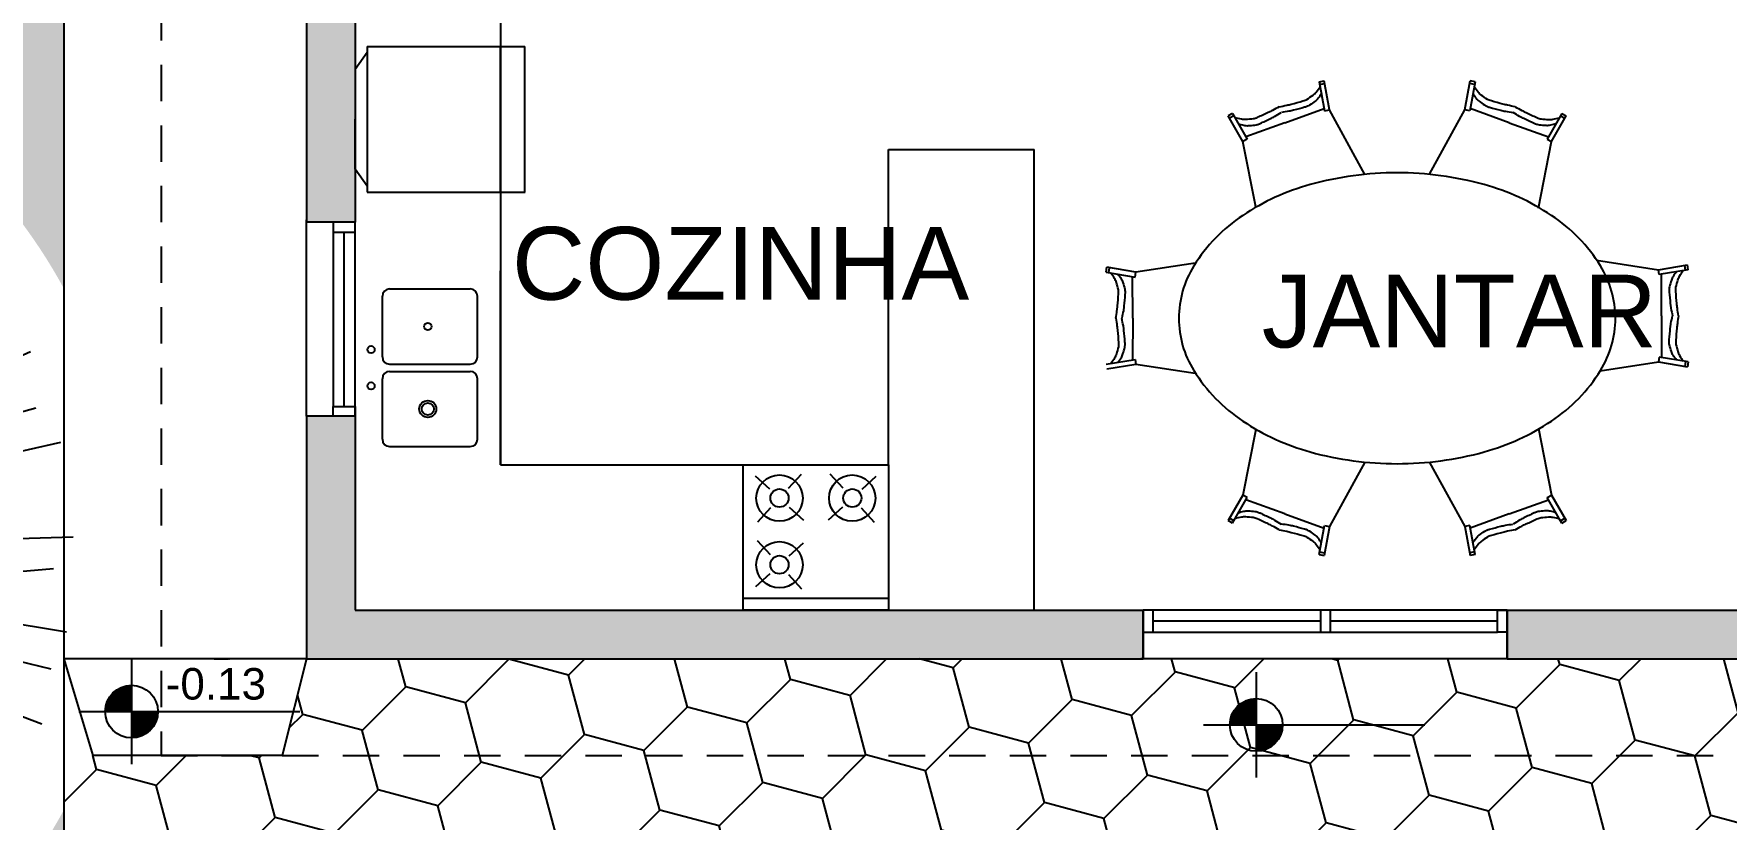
# Model space of a CAD drawing. Extents: x 418.1 to 443.1, y 239.5 to 266.2.
# Drawn here: x 423.53 to 430.5, y 247.2 to 250.43 of the extents above; entities that cross this region are included whole.
import ezdxf

# ---------------------------------------------------------------- set-up
doc = ezdxf.new("R2010")
doc.units = 0
doc.header["$LTSCALE"] = 0.6
doc.linetypes.add('HIDDEN', pattern=[0.375, 0.25, -0.125])
doc.layers.get('0').update_dxf_attribs({"linetype": 'CONTINUOUS'})
for name, color, linetype in [('GRISADOMURO', 142, 'CONTINUOUS'), ('PUNTA005', 151, 'CONTINUOUS'), ('PUNTA01', 150, 'CONTINUOUS'), ('PUNTA02', 4, 'CONTINUOUS'), ('PUNTA035', 96, 'CONTINUOUS'), ('PUNTA04', 3, 'CONTINUOUS'), ('TEXTO02', 41, 'CONTINUOUS')]:
    doc.layers.add(name, color=color, linetype=linetype)
doc.styles.get("Standard").update_dxf_attribs({"font": 'arial.ttf'})

# ---------------------------------------------------------------- blocks, each defined once
blk = doc.blocks.new('EDPLS503')
blk.add_line((0.3, -0.05), (-0.3, -0.05))
at = {"color": 30}
for p, q in [((0.113, -0.1471), (0.059, -0.0883)), ((0.1904, -0.1505), (0.2492, -0.0965)), ((0.1096, -0.2245), (0.0508, -0.2785)), ((0.187, -0.2279), (0.241, -0.2867)), ((-0.187, -0.4221), (-0.241, -0.3633)), ((-0.1096, -0.4255), (-0.0508, -0.3715)), ((0.1096, -0.4255), (0.0508, -0.3715)), ((0.187, -0.4221), (0.241, -0.3633)), ((-0.1904, -0.4995), (-0.2492, -0.5535)), ((-0.113, -0.5029), (-0.059, -0.5617)), ((0.113, -0.5029), (0.059, -0.5617)), ((0.1904, -0.4995), (0.2492, -0.5535))]:
    blk.add_line(p, q, dxfattribs=at)
blk.add_lwpolyline([(0.3, 0), (0.3, -0.6), (-0.3, -0.6), (-0.3, 0), (0.3, 0)])
for centre in [(0.15, -0.1875), (-0.15, -0.4625), (0.15, -0.4625)]:
    blk.add_circle(centre, 0.0957)
for centre in [(0.15, -0.1875), (-0.15, -0.4625), (0.15, -0.4625)]:
    blk.add_circle(centre, 0.0375, dxfattribs=at)
blk = doc.blocks.new('EDPLS504')
for p, q in [((-0.5755, -0.05), (-0.5054, 0)), ((-0.5054, 0), (-0.3, 0)), ((-0.0946, 0), (-0.3, 0)), ((-0.0245, -0.05), (-0.0946, 0)), ((-0.6, -0.05), (-0.6, -0.7)), ((0, -0.05), (-0.6, -0.05)), ((0, -0.05), (0, -0.7)), ((-0.6, -0.6), (0, -0.6)), ((-0.6, -0.7), (0, -0.7))]:
    blk.add_line(p, q)
blk = doc.blocks.new('MHPLS045')
for p, q in [((-0.3215, 0.975), (-0.301, 0.9787)), ((-0.2792, 0.8596), (-0.301, 0.9787)), ((0.2792, 0.8596), (0.301, 0.9787)), ((0.3215, 0.975), (0.301, 0.9787)), ((-0.3215, 0.975), (-0.2992, 0.8554)), ((-0.3195, 0.964), (-0.2991, 0.968)), ((0.3195, 0.964), (0.2991, 0.968)), ((0.3215, 0.975), (0.2992, 0.8554)), ((-0.6785, 0.845), (-0.6966, 0.8348)), ((-0.6785, 0.845), (-0.6187, 0.7391)), ((-0.4624, 0.8066), (-0.3013, 0.8658)), ((-0.2992, 0.8554), (-0.2792, 0.8596)), ((-0.1328, 0.593), (-0.2792, 0.8596)), ((0.1335, 0.5944), (0.2792, 0.8596)), ((0.2992, 0.8554), (0.2792, 0.8596)), ((0.4624, 0.8066), (0.3013, 0.8658)), ((0.6785, 0.845), (0.6187, 0.7391)), ((0.6785, 0.845), (0.6966, 0.8348)), ((-0.6367, 0.7295), (-0.6966, 0.8348)), ((-0.673, 0.8353), (-0.6912, 0.8253)), ((-0.4624, 0.8066), (-0.6238, 0.7484)), ((0.4624, 0.8066), (0.6238, 0.7484)), ((0.6367, 0.7295), (0.6966, 0.8348)), ((0.673, 0.8353), (0.6912, 0.8253)), ((-0.6187, 0.7391), (-0.6367, 0.7295)), ((-0.5831, 0.4592), (-0.6367, 0.7295)), ((0.5822, 0.4546), (0.6367, 0.7295)), ((0.6187, 0.7391), (0.6367, 0.7295)), ((-1.2, 0.19), (-1.1965, 0.2105)), ((-1.0771, 0.1902), (-1.1965, 0.2105)), ((-0.8333, 0.2279), (-1.0771, 0.1902)), ((0.8218, 0.2397), (1.0771, 0.2002)), ((1.0771, 0.2002), (1.1965, 0.2205)), ((1.189, 0.1981), (1.1858, 0.2186)), ((1.2, 0.2), (1.1965, 0.2205)), ((-1.2, 0.19), (-1.08, 0.17)), ((-1.189, 0.1881), (-1.1858, 0.2086)), ((-1.09, 0), (-1.0905, 0.1716)), ((-1.08, 0.17), (-1.0771, 0.1902)), ((1.08, 0.18), (1.0771, 0.2002)), ((1.2, 0.2), (1.08, 0.18)), ((1.09, 0.01), (1.0905, 0.1816)), ((-1.09, 0), (-1.0905, -0.1716)), ((1.09, 0.01), (1.0905, -0.1616)), ((-1.2, -0.19), (-1.08, -0.17)), ((-1.0771, -0.1902), (-1.1965, -0.2105)), ((-1.08, -0.17), (-1.0771, -0.1902)), ((-0.8332, -0.2279), (-1.0771, -0.1902)), ((0.8377, -0.2172), (1.0771, -0.1802)), ((1.08, -0.16), (1.0771, -0.1802)), ((1.0771, -0.1802), (1.1965, -0.2005)), ((1.2, -0.18), (1.08, -0.16)), ((1.189, -0.1781), (1.1858, -0.1986)), ((1.2, -0.18), (1.1965, -0.2005)), ((-0.5831, -0.4592), (-0.6367, -0.7295)), ((0.5822, -0.4546), (0.6367, -0.7295)), ((-0.1328, -0.593), (-0.2792, -0.8596)), ((0.1335, -0.5944), (0.2792, -0.8596)), ((-0.6367, -0.7295), (-0.6966, -0.8348)), ((-0.6785, -0.845), (-0.6187, -0.7391)), ((-0.6187, -0.7391), (-0.6367, -0.7295)), ((-0.4624, -0.8066), (-0.6238, -0.7484)), ((0.4624, -0.8066), (0.6238, -0.7484)), ((0.6187, -0.7391), (0.6367, -0.7295)), ((0.6785, -0.845), (0.6187, -0.7391)), ((0.6367, -0.7295), (0.6966, -0.8348)), ((-0.6785, -0.845), (-0.6966, -0.8348)), ((-0.673, -0.8353), (-0.6912, -0.8253)), ((-0.4624, -0.8066), (-0.3013, -0.8658)), ((0.4624, -0.8066), (0.3013, -0.8658)), ((0.673, -0.8353), (0.6912, -0.8253)), ((0.6785, -0.845), (0.6966, -0.8348)), ((-0.3215, -0.975), (-0.2992, -0.8554)), ((-0.2792, -0.8596), (-0.301, -0.9787)), ((-0.2992, -0.8554), (-0.2792, -0.8596)), ((0.2992, -0.8554), (0.2792, -0.8596)), ((0.2792, -0.8596), (0.301, -0.9787)), ((0.3215, -0.975), (0.2992, -0.8554)), ((-0.3215, -0.975), (-0.301, -0.9787)), ((-0.3195, -0.964), (-0.2991, -0.968)), ((0.3195, -0.964), (0.2991, -0.968)), ((0.3215, -0.975), (0.301, -0.9787))]:
    blk.add_line(p, q)
for points in [[(-0.4863, 0.8724, 0.007157), (-0.4555, 0.8786, 0.011435), (-0.4363, 0.8832, 0.004075), (-0.3885, 0.8962, 0.019821), (-0.3788, 0.8994, 0.057847), (-0.372, 0.9028, 0.014528), (-0.3469, 0.9205, 0.056433), (-0.3336, 0.933, 0.038355), (-0.3178, 0.9548)], [(-0.3122, 0.9284, -0.042827), (-0.3258, 0.9072, -0.06427), (-0.3378, 0.8953, -0.017763), (-0.361, 0.8787, -0.052258), (-0.3697, 0.8742, -0.025396), (-0.3814, 0.8702, -0.00665), (-0.4271, 0.858, -0.018622), (-0.4464, 0.8539, -0.011644), (-0.4774, 0.8492)], [(0.3122, 0.9284, 0.042827), (0.3258, 0.9072, 0.06427), (0.3378, 0.8953, 0.017763), (0.361, 0.8787, 0.052258), (0.3697, 0.8742, 0.025396), (0.3814, 0.8702, 0.00665), (0.4271, 0.858, 0.018622), (0.4464, 0.8539, 0.011644), (0.4774, 0.8492)], [(0.4863, 0.8724, -0.007157), (0.4555, 0.8786, -0.011435), (0.4363, 0.8832, -0.004075), (0.3885, 0.8962, -0.019821), (0.3788, 0.8994, -0.057847), (0.372, 0.9028, -0.014528), (0.3469, 0.9205, -0.056433), (0.3336, 0.933, -0.038355), (0.3178, 0.9548)], [(-0.4863, 0.8724, -0.007157), (-0.5139, 0.8573, -0.011435), (-0.5316, 0.8485, -0.004075), (-0.5765, 0.8278, -0.019821), (-0.586, 0.824, -0.057847), (-0.5935, 0.8222, -0.014528), (-0.624, 0.8196, -0.056433), (-0.6423, 0.8207, -0.038355), (-0.6683, 0.8272)], [(-0.6557, 0.8033, 0.042827), (-0.6316, 0.7959, 0.06427), (-0.6148, 0.7944, 0.017763), (-0.5863, 0.7967, 0.052258), (-0.5768, 0.7988, 0.025396), (-0.5653, 0.8033, 0.00665), (-0.5224, 0.8233, 0.018622), (-0.505, 0.8325, 0.011644), (-0.4782, 0.8489)], [(0.6557, 0.8033, -0.042827), (0.6316, 0.7959, -0.06427), (0.6148, 0.7944, -0.017763), (0.5863, 0.7967, -0.052258), (0.5768, 0.7988, -0.025396), (0.5653, 0.8033, -0.00665), (0.5224, 0.8233, -0.018622), (0.505, 0.8325, -0.011644), (0.4782, 0.8489)], [(0.4863, 0.8724, 0.007157), (0.5139, 0.8573, 0.011435), (0.5316, 0.8485, 0.004075), (0.5765, 0.8278, 0.019821), (0.586, 0.824, 0.057847), (0.5935, 0.8222, 0.014528), (0.624, 0.8196, 0.056433), (0.6423, 0.8207, 0.038355), (0.6683, 0.8272)], [(-1.16, 0, 0.007157), (-1.1553, 0.0311, 0.011435), (-1.153, 0.0507, 0.004075), (-1.1489, 0.1, 0.019821), (-1.1486, 0.1102, 0.057847), (-1.1495, 0.1179, 0.014528), (-1.1575, 0.1474, 0.056433), (-1.1647, 0.1642, 0.038355), (-1.1798, 0.1865)], [(-1.153, 0.1828, -0.042827), (-1.1378, 0.1627, -0.06427), (-1.1307, 0.1474, -0.017763), (-1.123, 0.1199, -0.052258), (-1.1218, 0.1102, -0.025396), (-1.1221, 0.0978, -0.00665), (-1.1262, 0.0507, -0.018622), (-1.1289, 0.0312, -0.011644), (-1.1352, 0.0004)], [(1.153, 0.1928, 0.042827), (1.1378, 0.1727, 0.06427), (1.1307, 0.1574, 0.017763), (1.123, 0.1299, 0.052258), (1.1218, 0.1202, 0.025396), (1.1221, 0.1078, 0.00665), (1.1262, 0.0607, 0.018622), (1.1289, 0.0412, 0.011644), (1.1352, 0.0104)], [(1.16, 0.01, -0.007157), (1.1553, 0.0411, -0.011435), (1.153, 0.0607, -0.004075), (1.1489, 0.11, -0.019821), (1.1486, 0.1202, -0.057847), (1.1495, 0.1279, -0.014528), (1.1575, 0.1574, -0.056433), (1.1647, 0.1742, -0.038355), (1.1798, 0.1965)], [(-1.16, 0, -0.007157), (-1.1553, -0.0311, -0.011435), (-1.153, -0.0507, -0.004075), (-1.1489, -0.1, -0.019821), (-1.1486, -0.1102, -0.057847), (-1.1495, -0.1179, -0.014528), (-1.1575, -0.1474, -0.056433), (-1.1647, -0.1642, -0.038355), (-1.1798, -0.1865)], [(1.153, -0.1728, -0.042827), (1.1378, -0.1527, -0.06427), (1.1307, -0.1374, -0.017763), (1.123, -0.1099, -0.052258), (1.1218, -0.1002, -0.025396), (1.1221, -0.0878, -0.00665), (1.1262, -0.0407, -0.018622), (1.1289, -0.0212, -0.011644), (1.1352, 0.0096)], [(1.16, 0.01, 0.007157), (1.1553, -0.0211, 0.011435), (1.153, -0.0407, 0.004075), (1.1489, -0.09, 0.019821), (1.1486, -0.1002, 0.057847), (1.1495, -0.1079, 0.014528), (1.1575, -0.1374, 0.056433), (1.1647, -0.1542, 0.038355), (1.1798, -0.1765)], [(-1.153, -0.1828, 0.042827), (-1.1378, -0.1627, 0.06427), (-1.1307, -0.1474, 0.017763), (-1.123, -0.1199, 0.052258), (-1.1218, -0.1102, 0.025396), (-1.1221, -0.0978, 0.00665), (-1.1262, -0.0507, 0.018622), (-1.1289, -0.0312, 0.011644), (-1.1352, -0.0004)], [(-0.4863, -0.8724, 0.007157), (-0.5139, -0.8573, 0.011435), (-0.5316, -0.8485, 0.004075), (-0.5765, -0.8278, 0.019821), (-0.586, -0.824, 0.057847), (-0.5935, -0.8222, 0.014528), (-0.624, -0.8196, 0.056433), (-0.6423, -0.8207, 0.038355), (-0.6683, -0.8272)], [(-0.6557, -0.8033, -0.042827), (-0.6316, -0.7959, -0.06427), (-0.6148, -0.7944, -0.017763), (-0.5863, -0.7967, -0.052258), (-0.5768, -0.7988, -0.025396), (-0.5653, -0.8033, -0.00665), (-0.5224, -0.8233, -0.018622), (-0.505, -0.8325, -0.011644), (-0.4782, -0.8489)], [(0.6557, -0.8033, 0.042827), (0.6316, -0.7959, 0.06427), (0.6148, -0.7944, 0.017763), (0.5863, -0.7967, 0.052258), (0.5768, -0.7988, 0.025396), (0.5653, -0.8033, 0.00665), (0.5224, -0.8233, 0.018622), (0.505, -0.8325, 0.011644), (0.4782, -0.8489)], [(0.4863, -0.8724, -0.007157), (0.5139, -0.8573, -0.011435), (0.5316, -0.8485, -0.004075), (0.5765, -0.8278, -0.019821), (0.586, -0.824, -0.057847), (0.5935, -0.8222, -0.014528), (0.624, -0.8196, -0.056433), (0.6423, -0.8207, -0.038355), (0.6683, -0.8272)], [(-0.4863, -0.8724, -0.007157), (-0.4555, -0.8786, -0.011435), (-0.4363, -0.8832, -0.004075), (-0.3885, -0.8962, -0.019821), (-0.3788, -0.8994, -0.057847), (-0.372, -0.9028, -0.014528), (-0.3469, -0.9205, -0.056433), (-0.3336, -0.933, -0.038355), (-0.3178, -0.9548)], [(-0.3122, -0.9284, 0.042827), (-0.3258, -0.9072, 0.06427), (-0.3378, -0.8953, 0.017763), (-0.361, -0.8787, 0.052258), (-0.3697, -0.8742, 0.025396), (-0.3814, -0.8702, 0.00665), (-0.4271, -0.858, 0.018622), (-0.4464, -0.8539, 0.011644), (-0.4774, -0.8492)], [(0.3122, -0.9284, -0.042827), (0.3258, -0.9072, -0.06427), (0.3378, -0.8953, -0.017763), (0.361, -0.8787, -0.052258), (0.3697, -0.8742, -0.025396), (0.3814, -0.8702, -0.00665), (0.4271, -0.858, -0.018622), (0.4464, -0.8539, -0.011644), (0.4774, -0.8492)], [(0.4863, -0.8724, 0.007157), (0.4555, -0.8786, 0.011435), (0.4363, -0.8832, 0.004075), (0.3885, -0.8962, 0.019821), (0.3788, -0.8994, 0.057847), (0.372, -0.9028, 0.014528), (0.3469, -0.9205, 0.056433), (0.3336, -0.933, 0.038355), (0.3178, -0.9548)]]:
    blk.add_lwpolyline(points, format="xyb")
blk.add_lwpolyline([(-0.9, 0, 0.139889), (-0.8385, -0.2156, 0.107118), (-0.6364, -0.4243, 0.079812), (-0.3581, -0.5515, 0.067459), (0, -0.6, 0.067459), (0.3581, -0.5515, 0.079812), (0.6364, -0.4243, 0.107118), (0.8385, -0.2156, 0.139889), (0.9, 0, 0.139889), (0.8385, 0.2156, 0.107118), (0.6364, 0.4243, 0.079812), (0.3581, 0.5515, 0.067459), (0, 0.6, 0.067459), (-0.3581, 0.5515, 0.079812), (-0.6364, 0.4243, 0.107118), (-0.8385, 0.2156, 0.139889)], format="xyb", close=True)
blk = doc.blocks.new('ARPLS505')
for p, q in [((-0.0724, 0.3668), (-0.0968, 0.4893)), ((-0.0502, 0.4977), (-0.0353, 0.3534)), ((0.0012, 0.1297), (0.0012, 0.499)), ((0.0721, 0.3536), (0.0991, 0.4893)), ((0.1478, 0.4722), (0.0967, 0.3208)), ((-0.1435, 0.3463), (-0.1909, 0.4608)), ((0.1179, 0.2789), (0.1932, 0.4608)), ((-0.1195, 0.4433), (-0.0924, 0.3279)), ((-0.2396, 0.4291), (-0.1133, 0.2125)), ((-0.253, 0.3775), (-0.2777, 0.4144)), ((0.132, 0.193), (0.28, 0.4144)), ((-0.3117, 0.3785), (-0.2306, 0.2886)), ((0.0277, 0.3785), (0.0187, 0.2021)), ((-0.2303, 0.2286), (-0.3537, 0.352)), ((0.2979, 0.3497), (0.2077, 0.2522)), ((0.2956, 0.2915), (0.356, 0.352)), ((0.1959, 0.3463), (0.0907, 0.1732)), ((0.0012, -0.0029), (-0.2217, 0.3306)), ((0.0012, -0.0029), (-0.0638, 0.3237)), ((0.3762, 0.2957), (0.1597, 0.126)), ((-0.4073, 0.27), (-0.4161, 0.2759)), ((-0.3054, 0.2631), (-0.1254, 0.1046)), ((0.2992, 0.1963), (0.4184, 0.2759)), ((0.0012, -0.0029), (0.0518, 0.2516)), ((-0.4287, 0.2272), (-0.2936, 0.1623)), ((0.0012, -0.0029), (-0.3579, 0.237)), ((0.0012, -0.0029), (0.2156, 0.2115)), ((0.2679, 0.1477), (0.379, 0.2125)), ((-0.3998, 0.1632), (-0.4625, 0.1892)), ((0.0012, -0.0029), (-0.0726, 0.1752)), ((0.4091, 0.1661), (0.4648, 0.1892)), ((0.0012, -0.0029), (-0.1513, 0.1496)), ((0.0012, -0.0029), (0.354, 0.1433)), ((0.0012, -0.0029), (0.0555, 0.1282)), ((0.3762, 0.1189), (0.4632, 0.1297)), ((0.0012, -0.0029), (0.0805, 0.1159)), ((-0.2933, 0.0557), (-0.4911, 0.095)), ((0.0012, -0.0029), (-0.2345, 0.0947)), ((0.0012, -0.0029), (0.1396, 0.0896)), ((0.3494, 0.0664), (0.4934, 0.095)), ((-0.3507, 0.0829), (-0.1286, 0.0394)), ((0.0012, -0.0029), (0.0012, 0.0574)), ((0.0012, -0.0029), (-0.2132, 0.0397)), ((0.0012, -0.0029), (0.2399, 0.0446)), ((0.2049, 0.0143), (0.4483, 0.0394)), ((-0.5066, 0.0323), (-0.2936, 0.0214)), ((-0.4736, -0.0029), (-0.5007, -0.0029)), ((0.0012, -0.0029), (-0.3267, -0.0029)), ((0.0012, -0.0029), (-0.2858, -0.06)), ((0.0012, -0.0029), (-0.2503, -0.1709)), ((0.0012, -0.0029), (-0.2441, -0.1045)), ((0.0012, -0.0029), (-0.235, -0.2391)), ((0.0012, -0.0029), (-0.1381, -0.3391)), ((0.0012, -0.0029), (-0.1361, -0.2083)), ((0.0012, -0.0029), (-0.0576, -0.2982)), ((0.0012, -0.0029), (0.1365, -0.0298)), ((0.0012, -0.0029), (0.1418, -0.0612)), ((0.0012, -0.0029), (0.1424, -0.1441)), ((0.0012, -0.0029), (0.0369, -0.1827)), ((0.0012, -0.0029), (0.0765, -0.1849)), ((0.0012, -0.0029), (0.28, -0.4202)), ((0.0012, -0.0029), (0.3459, -0.0029)), ((0.0012, -0.0029), (0.2626, -0.1776)), ((0.0012, -0.0029), (0.0012, -0.2997)), ((0.403, -0.0029), (0.503, -0.0029)), ((-0.4617, -0.0472), (-0.2487, -0.0254)), ((0.3219, -0.0325), (0.4841, -0.058)), ((-0.4708, -0.1479), (-0.1735, -0.0543)), ((0.1959, -0.0651), (0.3581, -0.1082)), ((0.2793, -0.0582), (0.4934, -0.1008)), ((-0.3994, -0.0826), (-0.4911, -0.1008)), ((-0.1975, -0.1659), (-0.1223, -0.1011)), ((0.2202, -0.0937), (0.4648, -0.195)), ((-0.4078, -0.2203), (-0.2125, -0.1262)), ((0.1029, -0.3248), (0.0396, -0.1299)), ((-0.3684, -0.156), (-0.4625, -0.195)), ((-0.0172, -0.1697), (-0.0443, -0.4833)), ((0.388, -0.3102), (0.2018, -0.1659)), ((0.3609, -0.1914), (0.4329, -0.2165)), ((-0.3278, -0.2227), (-0.4161, -0.2817)), ((-0.1884, -0.2311), (-0.2574, -0.321)), ((0.3525, -0.2377), (0.4184, -0.2817)), ((0.214, -0.2491), (0.2498, -0.3139)), ((0.2483, -0.25), (0.356, -0.3578)), ((-0.3566, -0.3031), (-0.3148, -0.267)), ((-0.2683, -0.2723), (-0.3537, -0.3578)), ((-0.2306, -0.4331), (-0.1435, -0.2671)), ((0.1112, -0.2686), (0.1932, -0.4666)), ((0.0567, -0.2821), (0.0991, -0.4951)), ((0.0277, -0.3068), (0.0486, -0.4799)), ((-0.2453, -0.3718), (-0.2777, -0.4202)), ((-0.0716, -0.3684), (-0.0968, -0.4951)), ((0.2018, -0.3716), (0.2258, -0.4364)), ((-0.1619, -0.3965), (-0.1909, -0.4666)), ((-0.1223, -0.4114), (-0.1373, -0.4799)), ((0.0012, -0.4908), (0.0012, -0.5048))]:
    blk.add_line(p, q)

msp = doc.modelspace()

# ---------------------------------------------------------------- hatches: boundary and pattern name
at = {"layer": 'GRISADOMURO', "linetype": 'Continuous', "ltscale": 0.07}
h = msp.add_hatch(color=256, dxfattribs=at)
h.paths.add_polyline_path([(424.8505, 250.8573), (425.5005, 250.8573), (425.5105, 250.8573), (425.5105, 251.0573), (425.5005, 251.0573), (424.8505, 251.0573), (424.8505, 251.1473), (424.6505, 251.1473), (424.6505, 251.1373), (424.6505, 249.6573), (424.8505, 249.6573)])
h.paths.add_polyline_path([(428.1005, 248.0573), (424.8505, 248.0573), (424.8505, 248.8573), (424.6505, 248.8573), (424.6505, 247.8573), (428.1005, 247.8573)])
h.paths.add_polyline_path([(430.7505, 248.4123), (430.5505, 248.4123), (430.5505, 248.0573), (429.6005, 248.0573), (429.6005, 247.8573), (430.7505, 247.8573)])
h.paths.add_polyline_path([(430.7505, 249.7573), (430.7605, 249.7573), (430.7605, 249.9573), (430.7505, 249.9573), (430.7505, 251.0573), (430.5505, 251.0573), (430.5405, 251.0573), (430.5405, 250.8573), (430.5505, 250.8573), (430.5505, 249.4123), (430.7505, 249.4123), (430.7505, 249.4223)])
h.paths.add_polyline_path([(431.8995, 249.9573), (431.7105, 249.9573), (431.7005, 249.9573), (431.7005, 249.7573), (431.7095, 249.7573), (431.8995, 249.7573)])
h.paths.add_polyline_path([(433.5505, 251.8573), (433.4355, 251.8573), (433.4355, 251.1373), (433.3655, 251.1373), (433.3655, 251.8573), (433.3505, 251.8573), (433.3505, 249.9573), (433.0995, 249.9573), (433.0995, 249.7573), (433.1095, 249.7573), (433.3505, 249.7573), (433.5505, 249.7573)])
at = {"layer": 'PUNTA005', "ltscale": 0.07}
h = msp.add_hatch(dxfattribs=at)
h.set_pattern_fill('HONEY', color=256, scale=0.08, angle=45, style=0)
h.paths.add_polyline_path([(439.5505, 246.8571), (433.5505, 246.8573), (433.5505, 247.8573), (433.3505, 247.8573), (433.2505, 247.3573), (430.8504, 247.3579), (430.7505, 247.8573), (424.6505, 247.8573), (424.5505, 247.4573), (423.6505, 247.4573), (423.6505, 246.8573), (430.2071, 246.8572), (430.2071, 246.3788), (430.0761, 245.4674), (430.116, 245.4182), (430.2635, 245.4782), (430.4142, 245.4076), (430.4633, 245.2716), (430.3934, 245.1216), (430.2568, 245.0718), (430.1281, 245.1205), (430.0568, 245.2656), (424.6401, 241.9051), (425.4251, 241.4752), (427.2821, 240.548), (430.2105, 240.3697), (433.5058, 239.7966), (436.4103, 241.8818), (439.5504, 241.8571)])
at = {"layer": 'PUNTA035', "ltscale": 0.07}
h = msp.add_hatch(dxfattribs=at)
h.set_pattern_fill('AR-SAND', color=256, scale=0.006, style=0)
h.paths.add_polyline_path([(434.1586, 260.2822), (433.485, 264.0416), (432.8509, 265.4466), (429.0862, 266.2381), (421.9926, 266.0402), (419.3375, 265.1696), (419.0997, 258.5292), (418.8223, 248.9207), (418.8223, 246.8233), (420.6848, 244.4885), (422.7455, 242.7472), (424.6401, 241.9051), (430.0572, 245.291), (430.2071, 246.8572), (423.6505, 246.8573), (423.6505, 247.234, -0.777631), (419.4219, 248.3088, -0.777631), (423.6505, 249.3835), (423.6505, 264.0573), (430.8505, 264.0573), (430.8505, 255.8573), (437.0505, 255.8573), (437.0505, 246.9473), (439.5505, 246.8571), (439.5504, 241.8571), (436.376, 241.8572), (433.5058, 239.7966), (435.8231, 239.4947), (439.2311, 239.4947), (440.5785, 240.0883), (441.0937, 243.4281), (440.8955, 247.4647), (440.42, 250.9667), (440.4993, 252.8662), (439.8256, 254.8845), (439.1915, 256.8788), (436.893, 258.1056)])
h.paths.add_polyline_path([(427.1316, 264.784), (426.7467, 265.0985), (427.1316, 265.4131)], flags=16)
h.paths.add_polyline_path([(439.2472, 252.4555), (439.8762, 252.4555), (439.5617, 252.0705)], flags=16)
h.paths.add_polyline_path([(421.5403, 252.4555), (421.2258, 252.0705), (420.9113, 252.4555)], flags=16)
h.paths.add_polyline_path([(430.0835, 245.7784, -1), (429.0327, 245.7784, -1)], flags=16)
h.paths.add_polyline_path([(428.8219, 244.9148, -1), (427.7712, 244.9148, -1)], flags=16)
h.paths.add_polyline_path([(427.1316, 245.5408), (427.1316, 244.9118), (426.7467, 245.2263)], flags=16)
h.paths.add_polyline_path([(427.1305, 243.8339, -1), (426.0798, 243.8339, -1)], flags=16)
h.paths.add_polyline_path([(425.7883, 242.9512, -1), (424.7376, 242.9512, -1)], flags=16)
h.paths.add_polyline_path([(418.0793, 245.6043), (419.8997, 245.6043), (419.8997, 245.1543), (418.0793, 245.1543)], flags=9)
h.paths.add_polyline_path([(437.3637, 249.5927), (437.3637, 251.2407), (437.6336, 251.2407), (437.6336, 249.5927)], flags=24)
h.paths.add_polyline_path([(421.6374, 250.5125), (422.955, 250.5125), (422.955, 249.7361), (421.6374, 249.7361)], flags=25)
h.paths.add_polyline_path([(427.235, 245.5553), (427.7354, 245.5553), (427.7354, 245.0303), (427.235, 245.0303)], flags=24)
h.paths.add_polyline_path([(427.3582, 265.4478), (427.8586, 265.4478), (427.8586, 264.9228), (427.3582, 264.9228)], flags=24)
h.paths.add_polyline_path([(420.9616, 253.1586), (421.4642, 253.1586), (421.4642, 252.6336), (420.9616, 252.6336)], flags=24)
h.paths.add_polyline_path([(439.2913, 253.1586), (439.7939, 253.1586), (439.7939, 252.6336), (439.2913, 252.6336)], flags=24)

# ---------------------------------------------------------------- linework, layer by layer
at = {"layer": 'PUNTA01'}
for p, q in [((423.6505, 264.0573, -1.2), (423.6505, 246.8573, 1.69)), ((425.4505, 250.8573, 4.58), (425.4505, 249.7823, 4.58)), ((427.0505, 248.6573, 4.58), (427.0505, 249.9573, 4.58)), ((427.0505, 249.9573, 4.58), (427.6505, 249.9573, 4.58)), ((427.6505, 248.0573, 4.58), (427.6505, 249.9573, 4.58)), ((425.121, 249.7823, 4.58), (425.5513, 249.7823, 4.58)), ((425.4505, 249.7823, 4.58), (425.4505, 248.6573, 4.58)), ((425.4505, 248.6573, -1.2), (425.4505, 249.4573, -1.2)), ((424.9931, 249.3823, -1.2), (425.3255, 249.3823, -1.2)), ((424.9631, 249.1023, -1.2), (424.9631, 249.3523, -1.2)), ((425.3555, 249.1023, -1.2), (425.3555, 249.3523, -1.2)), ((424.9931, 249.0723, -1.2), (425.3255, 249.0723, -1.2)), ((424.9931, 249.0423, -1.2), (425.3255, 249.0423, -1.2)), ((424.9631, 248.7623, -1.2), (424.9631, 249.0123, -1.2)), ((425.3555, 248.7623, -1.2), (425.3555, 249.0123, -1.2)), ((424.9931, 248.7323, -1.2), (425.3255, 248.7323, -1.2)), ((425.4505, 248.6573, 4.58), (427.0505, 248.6573, 4.58)), ((423.929, 247.8564, -0.8455), (423.929, 247.4216, -0.8455)), ((428.5663, 247.8018, -0.8455), (428.5663, 247.367, -0.8455)), ((423.7116, 247.639, -0.8455), (424.6233, 247.639, -0.8455)), ((428.3489, 247.5844, -0.8455), (429.2606, 247.5844, -0.8455))]:
    msp.add_line(p, q, dxfattribs=at)
at = {"layer": 'PUNTA01', "linetype": 'Continuous', "ltscale": 0.005}
for p, q in [((424.6505, 247.8573, -1.2), (423.6505, 247.8573, -1.2)), ((424.5505, 247.4573, 1.69), (423.7692, 247.4573, 1.5915))]:
    msp.add_line(p, q, dxfattribs=at)
at = {"layer": 'PUNTA01', "ltscale": 0.07}
msp.add_line((423.6505, 247.8573, -1.2), (423.7692, 247.4573), dxfattribs=at)
at = {"layer": 'PUNTA01', "linetype": 'Continuous', "ltscale": 0.07}
msp.add_line((424.6505, 247.8573, -1.2), (424.5505, 247.4573, 1.69), dxfattribs=at)
at = {"layer": 'PUNTA01', "const_width": 0.1087, "elevation": -0.8455}
for points in [[(423.929, 247.6934, 0.414214), (423.8746, 247.639, 1)], [(423.929, 247.5847, 0.414214), (423.9833, 247.639, 1)], [(428.5663, 247.6387, 0.414214), (428.5119, 247.5844, 1)], [(428.5663, 247.53, 0.414214), (428.6206, 247.5844, 1)]]:
    msp.add_lwpolyline(points, format="xyb", dxfattribs=at)
at = {"layer": 'PUNTA01'}
for centre, radius in [((425.1505, 249.2273, -1.2), 0.015), ((424.9164, 249.1323, -1.2), 0.015), ((424.9164, 248.9823, -1.2), 0.015), ((425.1505, 248.8873, -1.2), 0.035), ((425.1505, 248.8873, -1.2), 0.025), ((423.929, 247.639, -0.8455), 0.1087), ((428.5663, 247.5844, -0.8455), 0.1087)]:
    msp.add_circle(centre, radius, dxfattribs=at)
for centre, start, end in [((424.9931, 249.3523, -1.2), 90, 180), ((425.3255, 249.3523, -1.2), 360, 90), ((424.9931, 249.1023, -1.2), 180, 270), ((425.3255, 249.1023, -1.2), 270, 0), ((424.9931, 249.0123, -1.2), 90, 180), ((425.3255, 249.0123, -1.2), 0, 90), ((424.9931, 248.7623, -1.2), 180, 270), ((425.3255, 248.7623, -1.2), 270, 0)]:
    msp.add_arc(centre, 0.03, start, end, dxfattribs=at)
at = {"layer": 'PUNTA02', "linetype": 'HIDDEN'}
for p, q in [((424.0505, 263.0573, -1.2), (424.0505, 247.4573, -1.2)), ((424.0505, 247.4573, -1.2), (437.6505, 247.4573, 1.69))]:
    msp.add_line(p, q, dxfattribs=at)
at = {"layer": 'PUNTA02'}
for p, q in [((424.6505, 248.8573, -1.2), (424.6505, 249.6573, -1.2)), ((424.8505, 248.8573, -1.2), (424.8505, 249.6573, -1.2)), ((424.7605, 249.6173, -1.2), (424.7605, 248.8973, -1.2)), ((424.8055, 248.8973, -1.2), (424.8055, 249.6173, -1.2)), ((424.8505, 248.8973, -1.2), (424.8505, 249.6173, -1.2)), ((429.6005, 248.0573, -1.2), (428.1005, 248.0573, -1.2)), ((429.5605, 248.0573, -1.2), (428.1405, 248.0573, -1.2)), ((428.8305, 248.0573, -1.2), (428.8305, 247.9673, -1.2)), ((428.8705, 248.0573, -1.2), (428.8705, 247.9673, -1.2)), ((428.8305, 248.0123, -1.2), (428.1405, 248.0123, -1.2)), ((429.5605, 248.0123, -1.2), (428.8705, 248.0123, -1.2)), ((428.1405, 247.9673, -1.2), (429.5605, 247.9673, -1.2)), ((429.6005, 247.8573, -1.2), (428.1005, 247.8573, -1.2))]:
    msp.add_line(p, q, dxfattribs=at)
at = {"layer": 'PUNTA02', "elevation": -1.2}
for points in [[(424.7605, 249.6573), (424.7605, 249.6173), (424.8055, 249.6173), (424.8055, 249.6173), (424.8055, 249.6173), (424.8055, 249.6173), (424.8505, 249.6173), (424.8505, 249.6573), (424.8505, 249.6573)], [(424.7605, 248.8573), (424.7605, 248.8973), (424.8055, 248.8973), (424.8055, 248.8973), (424.8055, 248.8973), (424.8055, 248.8973), (424.8505, 248.8973), (424.8505, 248.8573), (424.8505, 248.8573)], [(428.1005, 247.9673), (428.1405, 247.9673), (428.1405, 248.0123), (428.1405, 248.0123), (428.1405, 248.0123), (428.1405, 248.0123), (428.1405, 248.0573), (428.1005, 248.0573), (428.1005, 248.0573)], [(429.6005, 247.9673), (429.5605, 247.9673), (429.5605, 248.0123), (429.5605, 248.0123), (429.5605, 248.0123), (429.5605, 248.0123), (429.5605, 248.0573), (429.6005, 248.0573), (429.6005, 248.0573)]]:
    msp.add_lwpolyline(points, dxfattribs=at)
at = {"layer": 'PUNTA04', "linetype": 'Continuous'}
for p, q in [((424.6505, 251.1473, -1.2), (424.6505, 249.6573, -1.2)), ((424.6505, 251.1473, -1.2), (424.6505, 249.6573, -1.2)), ((424.8505, 250.8573, -1.2), (424.8505, 249.6573, -1.2)), ((424.8505, 250.8573, -1.2), (424.8505, 249.6573, -1.2)), ((424.6505, 248.8573, -1.2), (424.6505, 247.8573, -1.2)), ((424.6505, 248.8573, -1.2), (424.6505, 247.8573, -1.2)), ((424.8505, 248.8573, -1.2), (424.8505, 248.0573, -1.2)), ((424.8505, 248.8573, -1.2), (424.8505, 248.0573, -1.2)), ((424.8505, 248.0573, -1.2), (428.1005, 248.0573, -1.2)), ((424.8505, 248.0573, -1.2), (428.1005, 248.0573, -1.2)), ((428.1005, 247.8573, 4.58), (428.1005, 248.0573, 4.58)), ((428.1005, 247.8573, 4.58), (428.1005, 248.0573, 4.58)), ((429.6005, 248.0573, -1.2), (430.5505, 248.0573, -1.2)), ((429.6005, 247.8573, 4.58), (429.6005, 248.0573, 4.58)), ((429.6005, 248.0573, -1.2), (430.5505, 248.0573, -1.2)), ((429.6005, 247.8573, 4.58), (429.6005, 248.0573, 4.58)), ((424.6505, 247.8573, -1.2), (428.1005, 247.8573, -1.2)), ((424.6505, 247.8573, -1.2), (428.1005, 247.8573, -1.2)), ((429.6005, 247.8573, -1.2), (430.7505, 247.8573, -1.2)), ((429.6005, 247.8573, -1.2), (430.7505, 247.8573, -1.2))]:
    msp.add_line(p, q, dxfattribs=at)
at = {"layer": 'PUNTA04', "elevation": -1.2}
for points in [[(424.8505, 249.6573), (424.6505, 249.6573), (424.6505, 249.6673)], [(424.8505, 249.6573), (424.6505, 249.6573), (424.6505, 249.6673)], [(424.8505, 248.8573), (424.6505, 248.8573)], [(424.8505, 248.8573), (424.6505, 248.8573)], [(428.1005, 248.0573), (428.1005, 247.8573), (428.0905, 247.8573)], [(428.1005, 248.0573), (428.1005, 247.8573), (428.0905, 247.8573)], [(429.6005, 248.0573), (429.6005, 247.8573)], [(429.6005, 248.0573), (429.6005, 247.8573)]]:
    msp.add_lwpolyline(points, dxfattribs=at)
at = {"layer": 'TEXTO02', "linetype": 'ByBlock', "ltscale": 0.005}
msp.add_line((424.2695, 247.8573), (424.327, 247.8573), dxfattribs=at)
at = {"layer": 'TEXTO02', "color": 0, "linetype": 'ByBlock', "ltscale": 0.005}
msp.add_point((424.332, 247.8573), dxfattribs=at)
msp.add_point((424.332, 247.8573), dxfattribs=at)

# ---------------------------------------------------------------- block references
at = {"layer": 'PUNTA01', "linetype": 'Continuous', "ltscale": 0.02, "xscale": 4, "yscale": 4, "zscale": 4, "rotation": 24.23}
msp.add_blockref('ARPLS505', (421.6728, 248.3088), dxfattribs=at)
at = {"layer": 'PUNTA01'}
for name, p, rotation in [('EDPLS504', (424.8505, 250.3823, -1.2), 90), ('EDPLS503', (426.7505, 248.0573, -1.2), 180)]:
    msp.add_blockref(name, p, dxfattribs=dict(at, rotation=rotation))
msp.add_blockref('MHPLS045', (429.1471, 249.2616), dxfattribs=at)

# ---------------------------------------------------------------- texts
at = {"layer": 'PUNTA01', "insert": (424.0698, 247.8187, -0.8455), "char_height": 0.13, "width": 0.89432, "attachment_point": 1}
msp.add_mtext('-0.13', dxfattribs=at)
at = {"layer": 'TEXTO02', "color": 0, "ltscale": 0.07}
for s, p in [('COZINHA', (425.4973, 249.3382)), ('JANTAR', (428.5888, 249.1411))]:
    msp.add_text(s, height=0.3, dxfattribs=at).set_placement(p)

doc.saveas('drawing.dxf')
